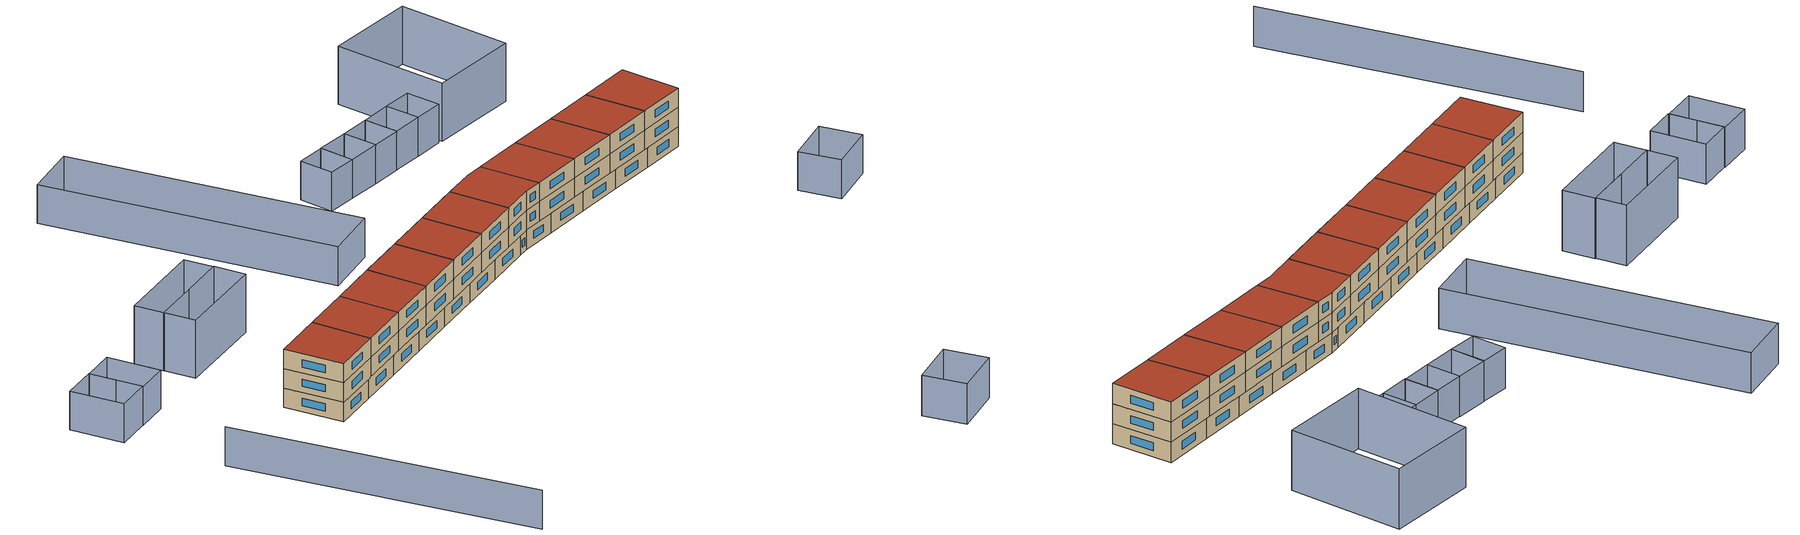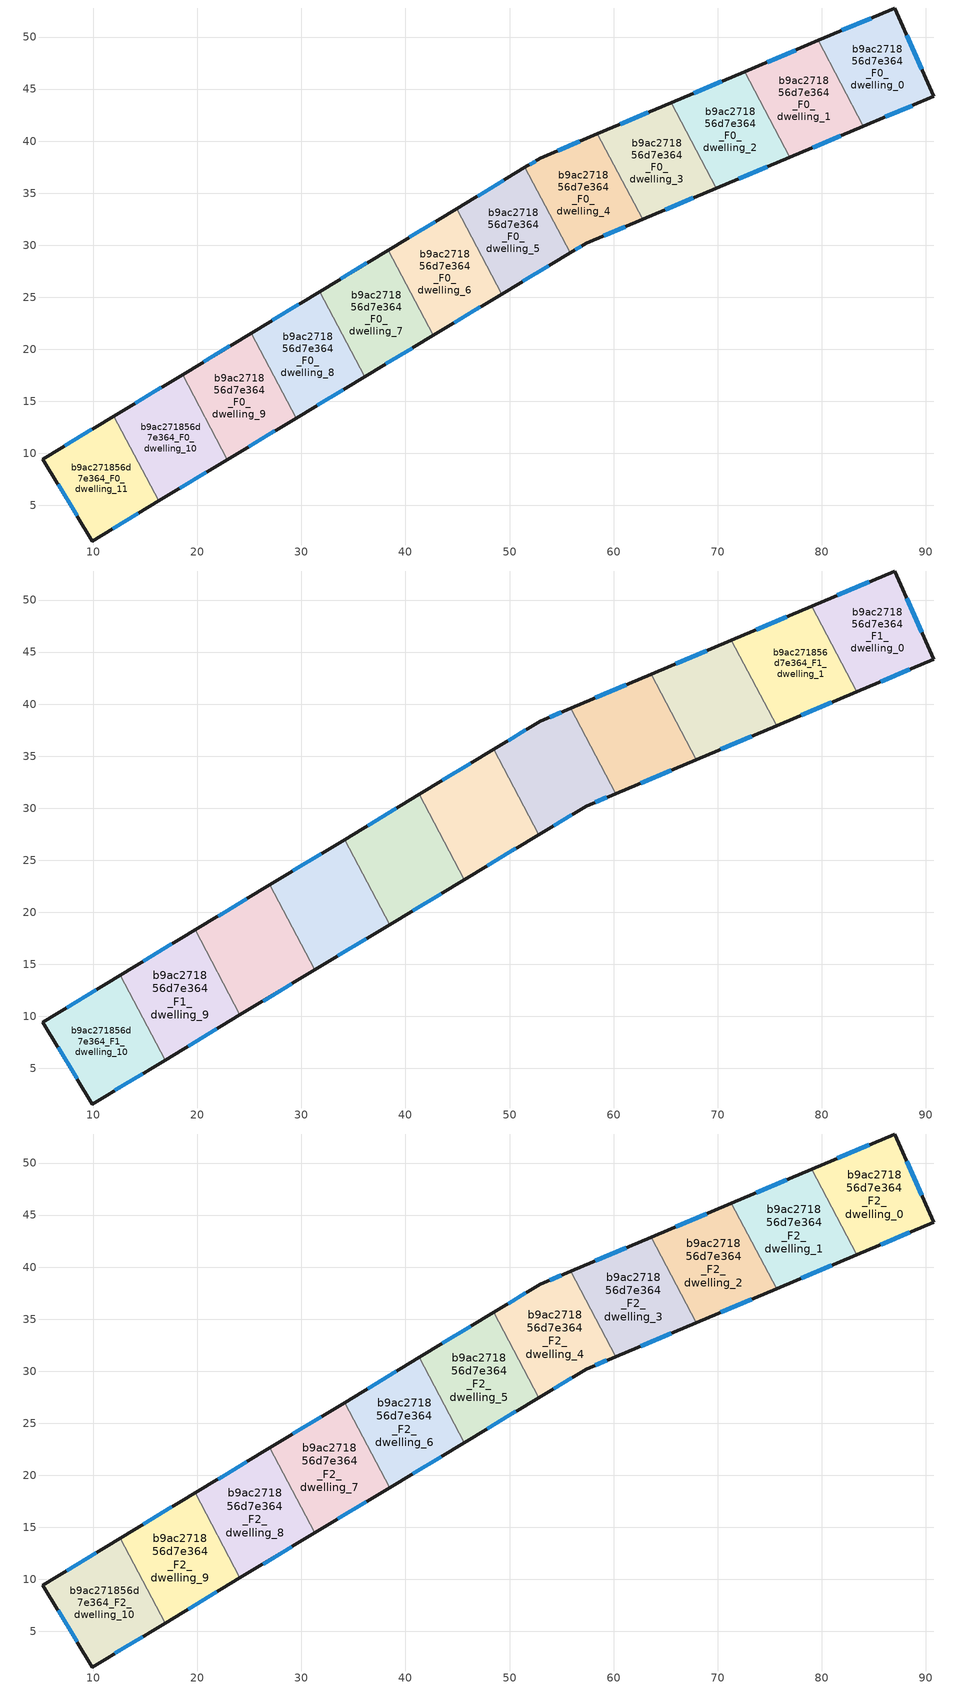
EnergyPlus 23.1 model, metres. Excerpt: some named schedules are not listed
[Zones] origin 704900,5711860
b9ac271856d7e364_F0_dwelling_0
 floor ground (EU_floor_Construction): 87.02,52.79 90.75,44.3 84,41.45 79.66,49.67 z0
 wall outside (EU_wall_Construction): 84,41.45 90.75,44.3 87.02,52.79 79.66,49.67 z0:3
 wall to b9ac271856d7e364_F0_dwelling_1 (EU_wall_Construction): 79.66,49.67 84,41.45 z0:3
 window (EU_Window_Construction): 84.75,51.83 81.93,50.63 / 89.6,46.92 88.17,50.17 / 86.08,42.33 88.66,43.42 z0.93:2.07
b9ac271856d7e364_F0_dwelling_1
 floor ground (EU_floor_Construction): 79.66,49.67 84,41.45 76.93,38.47 72.59,46.68 z0
 wall outside (EU_wall_Construction): 79.66,49.67 72.59,46.68 / 76.93,38.47 84,41.45 z0:3
 wall to b9ac271856d7e364_F0_dwelling_2 (EU_wall_Construction): 72.59,46.68 76.93,38.47 z0:3
 window (EU_Window_Construction): 77.47,48.75 74.77,47.6 / 79.11,39.39 81.82,40.53 z0.93:2.07
b9ac271856d7e364_F0_dwelling_10
 floor ground (EU_floor_Construction): 18.59,17.58 22.9,9.41 16.3,5.43 11.99,13.59 z0
 wall outside (EU_wall_Construction): 16.3,5.43 22.9,9.41 / 18.59,17.58 11.99,13.59 z0:3
 wall to b9ac271856d7e364_F0_dwelling_9 (EU_wall_Construction): 22.9,9.41 18.59,17.58 z0:3
 wall to b9ac271856d7e364_F0_dwelling_11 (EU_wall_Construction): 11.99,13.59 16.3,5.43 z0:3
 window (EU_Window_Construction): 18.34,6.66 20.87,8.18 / 16.55,16.35 14.03,14.82 z0.93:2.07
 ceiling adiabatic (EU_roof_Construction): 22.9,9.41 18.59,17.58 12.59,13.95 16.9,5.79 z3
b9ac271856d7e364_F0_dwelling_11
 floor ground (EU_floor_Construction): 11.99,13.59 16.3,5.43 9.93,1.59 5.16,9.46 z0
 wall outside (EU_wall_Construction): 11.99,13.59 5.16,9.46 9.93,1.59 16.3,5.43 z0:3
 window (EU_Window_Construction): 11.9,2.78 14.34,4.25 / 6.63,7.03 8.46,4.02 / 9.88,12.31 7.27,10.73 z0.93:2.07
b9ac271856d7e364_F0_dwelling_2
 floor ground (EU_floor_Construction): 72.59,46.68 76.93,38.47 69.86,35.48 65.52,43.68 z0
 wall outside (EU_wall_Construction): 72.59,46.68 65.52,43.68 / 69.86,35.48 76.93,38.47 z0:3
 wall to b9ac271856d7e364_F0_dwelling_3 (EU_wall_Construction): 65.52,43.68 69.86,35.48 z0:3
 window (EU_Window_Construction): 70.41,45.75 67.7,44.61 / 72.04,36.4 74.75,37.54 z0.93:2.07
b9ac271856d7e364_F0_dwelling_3
 floor ground (EU_floor_Construction): 65.52,43.68 69.86,35.48 62.77,32.49 58.44,40.69 z0
 wall outside (EU_wall_Construction): 65.52,43.68 58.44,40.69 / 62.77,32.49 69.86,35.48 z0:3
 wall to b9ac271856d7e364_F0_dwelling_4 (EU_wall_Construction): 58.44,40.69 62.77,32.49 z0:3
 window (EU_Window_Construction): 63.33,42.76 60.63,41.61 / 64.96,33.41 67.67,34.56 z0.93:2.07
b9ac271856d7e364_F0_dwelling_4
 floor ground (EU_floor_Construction): 58.44,40.69 62.77,32.49 57.37,30.21 55.81,29.27 51.48,37.47 52.95,38.36 z0
 wall outside (EU_wall_Construction): 55.81,29.27 57.37,30.21 62.77,32.49 / 58.44,40.69 52.95,38.36 51.48,37.47 z0:3
 wall to b9ac271856d7e364_F0_dwelling_5 (EU_wall_Construction): 51.48,37.47 55.81,29.27 z0:3
 window (EU_Window_Construction): 56.29,29.56 56.89,29.92 / 52.5,38.09 51.93,37.74 / 56.75,39.97 54.65,39.08 / 59.04,30.91 61.1,31.79 z0.93:2.07
b9ac271856d7e364_F0_dwelling_5
 floor ground (EU_floor_Construction): 51.48,37.47 55.81,29.27 49.24,25.3 44.91,33.5 z0
 wall outside (EU_wall_Construction): 49.24,25.3 55.81,29.27 / 51.48,37.47 44.91,33.5 z0:3
 wall to b9ac271856d7e364_F0_dwelling_6 (EU_wall_Construction): 44.91,33.5 49.24,25.3 z0:3
 window (EU_Window_Construction): 51.27,26.53 53.78,28.05 / 49.45,36.24 46.94,34.72 z0.93:2.07
b9ac271856d7e364_F0_dwelling_6
 floor ground (EU_floor_Construction): 44.91,33.5 49.24,25.3 42.66,21.34 38.34,29.52 z0
 wall outside (EU_wall_Construction): 42.66,21.34 49.24,25.3 / 44.91,33.5 38.34,29.52 z0:3
 wall to b9ac271856d7e364_F0_dwelling_7 (EU_wall_Construction): 38.34,29.52 42.66,21.34 z0:3
 window (EU_Window_Construction): 44.69,22.56 47.21,24.08 / 42.88,32.27 40.37,30.75 z0.93:2.07
b9ac271856d7e364_F0_dwelling_7
 floor ground (EU_floor_Construction): 38.34,29.52 42.66,21.34 36.08,17.37 31.76,25.54 z0
 wall outside (EU_wall_Construction): 36.08,17.37 42.66,21.34 / 38.34,29.52 31.76,25.54 z0:3
 wall to b9ac271856d7e364_F0_dwelling_8 (EU_wall_Construction): 31.76,25.54 36.08,17.37 z0:3
 window (EU_Window_Construction): 38.11,18.59 40.63,20.11 / 36.31,28.29 33.79,26.77 z0.93:2.07
b9ac271856d7e364_F0_dwelling_8
 floor ground (EU_floor_Construction): 31.76,25.54 36.08,17.37 29.49,13.39 25.18,21.56 z0
 wall outside (EU_wall_Construction): 29.49,13.39 36.08,17.37 / 31.76,25.54 25.18,21.56 z0:3
 wall to b9ac271856d7e364_F0_dwelling_9 (EU_wall_Construction): 25.18,21.56 29.49,13.39 z0:3
 window (EU_Window_Construction): 31.53,14.62 34.05,16.14 / 29.73,24.32 27.21,22.79 z0.93:2.07
b9ac271856d7e364_F0_dwelling_9
 floor ground (EU_floor_Construction): 25.18,21.56 29.49,13.39 22.9,9.41 18.59,17.58 z0
 wall outside (EU_wall_Construction): 22.9,9.41 29.49,13.39 / 25.18,21.56 18.59,17.58 z0:3
 window (EU_Window_Construction): 24.94,10.64 27.46,12.16 / 23.14,20.33 20.62,18.81 z0.93:2.07
 ceiling adiabatic (EU_roof_Construction): 29.49,13.39 25.18,21.56 18.59,17.58 22.9,9.41 z3
b9ac271856d7e364_F1_dwelling_0
 floor to b9ac271856d7e364_F0_dwelling_0 (EU_floor_Construction): 87.02,52.79 90.75,44.3 84,41.45 79.66,49.67 z3
 floor to b9ac271856d7e364_F0_dwelling_1 (EU_floor_Construction): 79.66,49.67 84,41.45 83.36,41.18 79.01,49.4 z3
 wall outside (EU_wall_Construction): 83.36,41.18 90.75,44.3 87.02,52.79 79.01,49.4 z3:6
 wall to b9ac271856d7e364_F1_dwelling_1 (EU_wall_Construction): 79.01,49.4 83.36,41.18 z3:6
 window (EU_Window_Construction): 84.55,51.74 81.49,50.44 / 89.6,46.92 88.17,50.17 / 85.64,42.14 88.47,43.33 z3.93:5.07
b9ac271856d7e364_F1_dwelling_1
 floor to b9ac271856d7e364_F0_dwelling_1 (EU_floor_Construction): 79.01,49.4 83.36,41.18 76.93,38.47 72.59,46.68 z3
 floor to b9ac271856d7e364_F0_dwelling_2 (EU_floor_Construction): 72.59,46.68 76.93,38.47 75.65,37.92 71.31,46.13 z3
 wall outside (EU_wall_Construction): 79.01,49.4 71.31,46.13 / 75.65,37.92 83.36,41.18 z3:6
 wall to b9ac271856d7e364_F1_dwelling_2 (EU_wall_Construction): 71.31,46.13 75.65,37.92 z3:6
 window (EU_Window_Construction): 76.63,48.39 73.69,47.14 / 78.03,38.93 80.98,40.17 z3.93:5.07
b9ac271856d7e364_F1_dwelling_10
 floor to b9ac271856d7e364_F0_dwelling_11 (EU_floor_Construction): 11.99,13.59 16.3,5.43 9.93,1.59 5.16,9.46 z3
 floor to b9ac271856d7e364_F0_dwelling_10 (EU_floor_Construction): 12.59,13.95 16.9,5.79 16.3,5.43 11.99,13.59 z3
 wall outside (EU_wall_Construction): 12.59,13.95 5.16,9.46 9.93,1.59 16.9,5.79 z3:6
 wall to b9ac271856d7e364_F1_dwelling_9 (EU_wall_Construction): 16.9,5.79 12.59,13.95 z3:6
 window (EU_Window_Construction): 12.08,2.89 14.75,4.5 / 6.63,7.03 8.46,4.02 / 10.3,12.57 7.46,10.85 z3.93:5.07
b9ac271856d7e364_F1_dwelling_2
 floor to b9ac271856d7e364_F0_dwelling_2 (EU_floor_Construction): 71.31,46.13 75.65,37.92 69.86,35.48 65.52,43.68 z3
 floor to b9ac271856d7e364_F0_dwelling_3 (EU_floor_Construction): 65.52,43.68 69.86,35.48 67.93,34.67 63.59,42.87 z3
 wall outside (EU_wall_Construction): 71.31,46.13 63.59,42.87 / 67.93,34.67 75.65,37.92 z3:6
 wall to b9ac271856d7e364_F1_dwelling_3 (EU_wall_Construction): 63.59,42.87 67.93,34.67 z3:6
 window (EU_Window_Construction): 68.92,45.13 65.97,43.88 / 70.31,35.67 73.26,36.92 z3.93:5.07
b9ac271856d7e364_F1_dwelling_3
 floor to b9ac271856d7e364_F0_dwelling_3 (EU_floor_Construction): 63.59,42.87 67.93,34.67 62.77,32.49 58.44,40.69 z3
 floor to b9ac271856d7e364_F0_dwelling_4 (EU_floor_Construction): 58.44,40.69 62.77,32.49 60.2,31.4 55.87,39.6 z3
 wall outside (EU_wall_Construction): 63.59,42.87 55.87,39.6 / 60.2,31.4 67.93,34.67 z3:6
 wall to b9ac271856d7e364_F1_dwelling_4 (EU_wall_Construction): 55.87,39.6 60.2,31.4 z3:6
 window (EU_Window_Construction): 61.21,41.86 58.25,40.61 / 62.58,32.41 65.54,33.66 z3.93:5.07
b9ac271856d7e364_F1_dwelling_4
 floor to b9ac271856d7e364_F0_dwelling_4 (EU_floor_Construction): 55.87,39.6 60.2,31.4 57.37,30.21 55.81,29.27 51.48,37.47 52.95,38.36 z3
 floor to b9ac271856d7e364_F0_dwelling_5 (EU_floor_Construction): 51.48,37.47 55.81,29.27 52.82,27.47 48.49,35.66 z3
 wall outside (EU_wall_Construction): 52.82,27.47 57.37,30.21 60.2,31.4 / 55.87,39.6 52.95,38.36 48.49,35.66 z3:6
 wall to b9ac271856d7e364_F1_dwelling_5 (EU_wall_Construction): 48.49,35.66 52.82,27.47 z3:6
 window (EU_Window_Construction): 54.23,28.31 55.96,29.36 / 51.57,37.53 49.87,36.5 / 54.97,39.21 53.85,38.74 / 58.24,30.58 59.32,31.04 z3.93:5.07
b9ac271856d7e364_F1_dwelling_5
 floor to b9ac271856d7e364_F0_dwelling_5 (EU_floor_Construction): 48.49,35.66 52.82,27.47 49.24,25.31 44.91,33.5 z3
 floor to b9ac271856d7e364_F0_dwelling_6 (EU_floor_Construction): 44.91,33.5 49.24,25.31 45.65,23.14 41.33,31.33 z3
 wall outside (EU_wall_Construction): 45.65,23.14 52.82,27.47 / 48.49,35.66 41.32,31.33 z3:6
 wall to b9ac271856d7e364_F1_dwelling_6 (EU_wall_Construction): 41.32,31.33 45.65,23.14 z3:6
 window (EU_Window_Construction): 47.87,24.48 50.61,26.13 / 46.28,34.33 43.54,32.67 z3.93:5.07
b9ac271856d7e364_F1_dwelling_6
 floor to b9ac271856d7e364_F0_dwelling_7 (EU_floor_Construction): 38.34,29.52 42.66,21.34 38.48,18.81 34.15,26.99 z3
 floor to b9ac271856d7e364_F0_dwelling_6 (EU_floor_Construction): 41.33,31.33 45.65,23.14 42.66,21.34 38.34,29.52 z3
 wall outside (EU_wall_Construction): 38.48,18.81 45.65,23.14 / 41.32,31.33 34.15,26.99 z3:6
 wall to b9ac271856d7e364_F1_dwelling_7 (EU_wall_Construction): 34.15,26.99 38.48,18.81 z3:6
 window (EU_Window_Construction): 40.69,20.15 43.44,21.8 / 39.11,29.99 36.37,28.33 z3.93:5.07
b9ac271856d7e364_F1_dwelling_7
 floor to b9ac271856d7e364_F0_dwelling_8 (EU_floor_Construction): 31.76,25.54 36.08,17.37 31.29,14.48 26.97,22.65 z3
 floor to b9ac271856d7e364_F0_dwelling_7 (EU_floor_Construction): 34.15,26.99 38.48,18.81 36.08,17.37 31.76,25.54 z3
 wall outside (EU_wall_Construction): 31.29,14.48 38.48,18.81 / 34.15,26.99 26.97,22.65 z3:6
 wall to b9ac271856d7e364_F1_dwelling_8 (EU_wall_Construction): 26.97,22.65 31.29,14.48 z3:6
 window (EU_Window_Construction): 33.51,15.81 36.26,17.47 / 31.94,25.65 29.19,23.99 z3.93:5.07
b9ac271856d7e364_F1_dwelling_8
 floor adiabatic (EU_floor_Construction): 25.18,21.56 29.49,13.39 24.1,10.14 19.79,18.3 z3
 floor to b9ac271856d7e364_F0_dwelling_8 (EU_floor_Construction): 26.97,22.65 31.29,14.48 29.49,13.39 25.18,21.56 z3
 wall outside (EU_wall_Construction): 24.1,10.14 31.29,14.48 / 26.97,22.65 19.79,18.3 z3:6
 wall to b9ac271856d7e364_F1_dwelling_9 (EU_wall_Construction): 19.79,18.3 24.1,10.14 z3:6
 window (EU_Window_Construction): 26.32,11.48 29.07,13.14 / 24.75,21.31 22.01,19.65 z3.93:5.07
b9ac271856d7e364_F1_dwelling_9
 floor adiabatic (EU_floor_Construction): 19.79,18.3 24.1,10.14 16.9,5.79 12.59,13.95 z3
 wall outside (EU_wall_Construction): 16.9,5.79 24.1,10.14 / 19.79,18.3 12.59,13.95 z3:6
 window (EU_Window_Construction): 19.13,7.14 21.88,8.8 / 17.57,16.96 14.81,15.3 z3.93:5.07
b9ac271856d7e364_F2_dwelling_0
 floor to b9ac271856d7e364_F1_dwelling_0 (EU_floor_Construction): 87.02,52.79 90.75,44.3 83.36,41.18 79.01,49.4 z6
 wall outside (EU_wall_Construction): 83.36,41.18 90.75,44.3 87.02,52.79 79.01,49.4 z6:9
 wall to b9ac271856d7e364_F2_dwelling_1 (EU_wall_Construction): 79.01,49.4 83.36,41.18 z6:9
 window (EU_Window_Construction): 84.55,51.74 81.49,50.44 / 89.6,46.92 88.17,50.17 / 85.64,42.14 88.47,43.33 z6.93:8.07
 roof outside (EU_roof_Construction): 90.75,44.3 87.02,52.79 79.01,49.4 83.36,41.18 z9
b9ac271856d7e364_F2_dwelling_1
 floor to b9ac271856d7e364_F1_dwelling_1 (EU_floor_Construction): 79.01,49.4 83.36,41.18 75.65,37.92 71.31,46.13 z6
 wall outside (EU_wall_Construction): 79.01,49.4 71.31,46.13 / 75.65,37.92 83.36,41.18 z6:9
 wall to b9ac271856d7e364_F2_dwelling_2 (EU_wall_Construction): 71.31,46.13 75.65,37.92 z6:9
 window (EU_Window_Construction): 76.63,48.39 73.69,47.14 / 78.03,38.93 80.98,40.17 z6.93:8.07
 roof outside (EU_roof_Construction): 83.36,41.18 79.01,49.4 71.31,46.13 75.65,37.92 z9
b9ac271856d7e364_F2_dwelling_10
 floor to b9ac271856d7e364_F1_dwelling_10 (EU_floor_Construction): 12.59,13.95 16.9,5.79 9.93,1.59 5.16,9.46 z6
 wall outside (EU_wall_Construction): 12.59,13.95 5.16,9.46 9.93,1.59 16.9,5.79 z6:9
 wall to b9ac271856d7e364_F2_dwelling_9 (EU_wall_Construction): 16.9,5.79 12.59,13.95 z6:9
 window (EU_Window_Construction): 12.08,2.89 14.75,4.5 / 6.63,7.03 8.46,4.02 / 10.3,12.57 7.46,10.85 z6.93:8.07
 roof outside (EU_roof_Construction): 16.9,5.79 12.59,13.95 5.16,9.46 9.93,1.59 z9
b9ac271856d7e364_F2_dwelling_2
 floor to b9ac271856d7e364_F1_dwelling_2 (EU_floor_Construction): 71.31,46.13 75.65,37.92 67.93,34.67 63.59,42.87 z6
 wall outside (EU_wall_Construction): 71.31,46.13 63.59,42.87 / 67.93,34.67 75.65,37.92 z6:9
 wall to b9ac271856d7e364_F2_dwelling_3 (EU_wall_Construction): 63.59,42.87 67.93,34.67 z6:9
 window (EU_Window_Construction): 68.92,45.13 65.97,43.88 / 70.31,35.67 73.26,36.92 z6.93:8.07
 roof outside (EU_roof_Construction): 75.65,37.92 71.31,46.13 63.59,42.87 67.93,34.67 z9
b9ac271856d7e364_F2_dwelling_3
 floor to b9ac271856d7e364_F1_dwelling_3 (EU_floor_Construction): 63.59,42.87 67.93,34.67 60.2,31.4 55.87,39.6 z6
 wall outside (EU_wall_Construction): 63.59,42.87 55.87,39.6 / 60.2,31.4 67.93,34.67 z6:9
 wall to b9ac271856d7e364_F2_dwelling_4 (EU_wall_Construction): 55.87,39.6 60.2,31.4 z6:9
 window (EU_Window_Construction): 61.21,41.86 58.25,40.61 / 62.58,32.41 65.54,33.66 z6.93:8.07
 roof outside (EU_roof_Construction): 67.93,34.67 63.59,42.87 55.87,39.6 60.2,31.4 z9
b9ac271856d7e364_F2_dwelling_4
 floor to b9ac271856d7e364_F1_dwelling_4 (EU_floor_Construction): 55.87,39.6 60.2,31.4 57.37,30.21 52.82,27.47 48.49,35.66 52.95,38.36 z6
 wall outside (EU_wall_Construction): 52.82,27.47 57.37,30.21 60.2,31.4 / 55.87,39.6 52.95,38.36 48.49,35.66 z6:9
 wall to b9ac271856d7e364_F2_dwelling_5 (EU_wall_Construction): 48.49,35.66 52.82,27.47 z6:9
 window (EU_Window_Construction): 54.23,28.31 55.96,29.36 / 51.57,37.53 49.87,36.5 / 54.97,39.21 53.85,38.74 / 58.24,30.58 59.32,31.04 z6.93:8.07
 roof outside (EU_roof_Construction): 60.2,31.4 55.87,39.6 52.95,38.36 48.49,35.66 52.82,27.47 57.37,30.21 z9
b9ac271856d7e364_F2_dwelling_5
 floor to b9ac271856d7e364_F1_dwelling_5 (EU_floor_Construction): 48.49,35.66 52.82,27.47 45.65,23.14 41.32,31.33 z6
 wall outside (EU_wall_Construction): 45.65,23.14 52.82,27.47 / 48.49,35.66 41.32,31.33 z6:9
 wall to b9ac271856d7e364_F2_dwelling_6 (EU_wall_Construction): 41.32,31.33 45.65,23.14 z6:9
 window (EU_Window_Construction): 47.87,24.48 50.61,26.13 / 46.28,34.33 43.54,32.67 z6.93:8.07
 roof outside (EU_roof_Construction): 52.82,27.47 48.49,35.66 41.32,31.33 45.65,23.14 z9
b9ac271856d7e364_F2_dwelling_6
 floor to b9ac271856d7e364_F1_dwelling_6 (EU_floor_Construction): 41.32,31.33 45.65,23.14 38.48,18.81 34.15,26.99 z6
 wall outside (EU_wall_Construction): 38.48,18.81 45.65,23.14 / 41.32,31.33 34.15,26.99 z6:9
 wall to b9ac271856d7e364_F2_dwelling_7 (EU_wall_Construction): 34.15,26.99 38.48,18.81 z6:9
 window (EU_Window_Construction): 40.69,20.15 43.44,21.8 / 39.11,29.99 36.37,28.33 z6.93:8.07
 roof outside (EU_roof_Construction): 45.65,23.14 41.32,31.33 34.15,26.99 38.48,18.81 z9
b9ac271856d7e364_F2_dwelling_7
 floor to b9ac271856d7e364_F1_dwelling_7 (EU_floor_Construction): 34.15,26.99 38.48,18.81 31.29,14.48 26.97,22.65 z6
 wall outside (EU_wall_Construction): 31.29,14.48 38.48,18.81 / 34.15,26.99 26.97,22.65 z6:9
 wall to b9ac271856d7e364_F2_dwelling_8 (EU_wall_Construction): 26.97,22.65 31.29,14.48 z6:9
 window (EU_Window_Construction): 33.51,15.81 36.26,17.47 / 31.94,25.65 29.19,23.99 z6.93:8.07
 roof outside (EU_roof_Construction): 38.48,18.81 34.15,26.99 26.97,22.65 31.29,14.48 z9
b9ac271856d7e364_F2_dwelling_8
 floor to b9ac271856d7e364_F1_dwelling_8 (EU_floor_Construction): 26.97,22.65 31.29,14.48 24.1,10.14 19.79,18.3 z6
 wall outside (EU_wall_Construction): 24.1,10.14 31.29,14.48 / 26.97,22.65 19.79,18.3 z6:9
 wall to b9ac271856d7e364_F2_dwelling_9 (EU_wall_Construction): 19.79,18.3 24.1,10.14 z6:9
 window (EU_Window_Construction): 26.32,11.48 29.07,13.14 / 24.75,21.31 22.01,19.65 z6.93:8.07
 roof outside (EU_roof_Construction): 31.29,14.48 26.97,22.65 19.79,18.3 24.1,10.14 z9
b9ac271856d7e364_F2_dwelling_9
 floor to b9ac271856d7e364_F1_dwelling_9 (EU_floor_Construction): 19.79,18.3 24.1,10.14 16.9,5.79 12.59,13.95 z6
 wall outside (EU_wall_Construction): 16.9,5.79 24.1,10.14 / 19.79,18.3 12.59,13.95 z6:9
 window (EU_Window_Construction): 19.13,7.14 21.88,8.8 / 17.57,16.96 14.81,15.3 z6.93:8.07
 roof outside (EU_roof_Construction): 24.1,10.14 19.79,18.3 12.59,13.95 16.9,5.79 z9
shading: -10.5,-0.5 16.38,-38.94 / 38.94,58.7 43.28,60.32 / 43.28,60.32 45.16,55.29 / 45.16,55.29 40.82,53.67 / 40.82,53.67 38.94,58.7 / 50.12,57.2 45.15,55.3 / 45.15,55.3 43.23,60.3 / 43.23,60.3 48.2,62.21 / 48.2,62.21 50.12,57.2 / 54.67,59 50.12,57.2 / 50.12,57.2 48.15,62.18 / 48.15,62.18 52.7,63.98 / 52.7,63.98 54.67,59 / -18.07,22.43 -13.82,15.35 / -13.82,15.35 -18.65,12.45 / -18.65,12.45 -22.9,19.53 / -22.9,19.53 -18.07,22.43 / -13.76,15.25 -18.01,22.32 / -18.01,22.32 -13.45,25.05 / -13.45,25.05 -9.21,17.99 / -9.21,17.99 -13.76,15.25 / 12.38,77.1 37.53,40.11 / 37.53,40.11 30.13,35.08 / 30.13,35.08 4.97,72.07 / 4.97,72.07 12.38,77.1 / 103.99,29.5 107.81,24.31 / 107.81,24.31 101.51,19.67 / 101.51,19.67 97.69,24.86 / 97.69,24.86 103.99,29.5 / 52.66,63.96 57.22,65.77 / 57.22,65.77 59.2,60.79 / 59.2,60.79 54.64,58.98 / 54.64,58.98 52.66,63.96 / 59.17,60.78 57.22,65.77 / 57.22,65.77 61.64,67.5 / 61.64,67.5 63.6,62.51 / 63.6,62.51 59.17,60.78 z0:6; -2.97,27.05 9.83,34.65 / 9.83,34.65 12.3,30.48 / 12.3,30.48 -0.5,22.88 / -0.5,22.88 -2.97,27.05 / 9.71,34.58 -3.03,27.01 / -3.03,27.01 -5.36,30.94 / -5.36,30.94 7.38,38.5 / 7.38,38.5 9.71,34.58 / 77.74,67.76 64.22,62.65 / 64.22,62.65 57.97,79.21 / 57.97,79.21 71.48,84.31 / 71.48,84.31 77.74,67.76 z0:9
[Building]
EU S2 Campaign: North Axis=0; Terrain=City; Solar Distribution=FullExterior
[Site:Location]
London: Latitude=51.5; Longitude=-0.5; Time Zone=0; Elevation=25
[SizingPeriod:WeatherFileDays]
AnnualSizingPeriod: Begin Month=1; Begin Day of Month=1; End Month=12; End Day of Month=31; Day of Week for Start Day=Monday; Use Weather File Daylight Saving Period=No; Use Weather File Rain and Snow Indicators=No
[MATERIAL]
EU_InternalMass_Material: Roughness=MediumRough; Thickness=0.1; Conductivity=1; Density=1800; Specific Heat=900; Thermal Absorptance=0.9; Solar Absorptance=0.7; Visible Absorptance=0.7
[MATERIAL:NOMASS] Roughness=MediumRough; Thermal Absorptance=0.9; Solar Absorptance=0.7; Visible Absorptance=0.7
Name | Thermal Resistance
EU_wall_NoMass | 0.53138
EU_roof_NoMass | 2.54466
EU_floor_NoMass | 1.96308
[WINDOWMATERIAL:SIMPLEGLAZINGSYSTEM]
EU_Window_SimpleGlazing: UFactor=4.07112; Solar Heat Gain Coefficient=0.85; Visible Transmittance=0.85
[CONSTRUCTION]
EU_wall_Construction: EU_wall_NoMass
EU_roof_Construction: EU_roof_NoMass
EU_floor_Construction: EU_floor_NoMass
EU_Window_Construction: EU_Window_SimpleGlazing
EU_InternalMass_Construction: EU_InternalMass_Material
[ZONE] Type=1; Multiplier=1; Ceiling Height=autocalculate; Floor Area=autocalculate; Part of Total Floor Area=Yes
Name | Volume
b9ac271856d7e364_F0_dwelling_0 | 213.046
b9ac271856d7e364_F1_dwelling_0; b9ac271856d7e364_F2_dwelling_0; b9ac271856d7e364_F1_dwelling_2; b9ac271856d7e364_F2_dwelling_2 | 232.422
b9ac271856d7e364_F0_dwelling_1 | 213.078
b9ac271856d7e364_F1_dwelling_1; b9ac271856d7e364_F2_dwelling_1; b9ac271856d7e364_F1_dwelling_3; b9ac271856d7e364_F2_dwelling_3 | 232.413
b9ac271856d7e364_F0_dwelling_10 | 213.061
b9ac271856d7e364_F1_dwelling_10; b9ac271856d7e364_F2_dwelling_10 | 232.425
b9ac271856d7e364_F0_dwelling_11; b9ac271856d7e364_F0_dwelling_6; b9ac271856d7e364_F0_dwelling_8 | 213.051
b9ac271856d7e364_F0_dwelling_2 | 213.062
b9ac271856d7e364_F0_dwelling_3; b9ac271856d7e364_F0_dwelling_4 | 213.067
b9ac271856d7e364_F1_dwelling_4; b9ac271856d7e364_F2_dwelling_4; b9ac271856d7e364_F1_dwelling_9; b9ac271856d7e364_F2_dwelling_9 | 232.43
b9ac271856d7e364_F0_dwelling_5 | 213.049
b9ac271856d7e364_F1_dwelling_5; b9ac271856d7e364_F2_dwelling_5 | 232.433
b9ac271856d7e364_F1_dwelling_6; b9ac271856d7e364_F2_dwelling_6 | 232.424
b9ac271856d7e364_F0_dwelling_7 | 213.041
b9ac271856d7e364_F1_dwelling_7; b9ac271856d7e364_F2_dwelling_7 | 232.427
b9ac271856d7e364_F1_dwelling_8; b9ac271856d7e364_F2_dwelling_8 | 232.406
b9ac271856d7e364_F0_dwelling_9 | 213.059
[INTERNALMASS] Construction=EU_InternalMass_Construction
Name | Zone or ZoneList | Surface Area
b9ac271856d7e364_F0_dwelling_0_EU_InternalMass | b9ac271856d7e364_F0_dwelling_0 | 71.0156
b9ac271856d7e364_F0_dwelling_1_EU_InternalMass | b9ac271856d7e364_F0_dwelling_1 | 71.0264
b9ac271856d7e364_F0_dwelling_2_EU_InternalMass | b9ac271856d7e364_F0_dwelling_2 | 71.0202
b9ac271856d7e364_F0_dwelling_3_EU_InternalMass | b9ac271856d7e364_F0_dwelling_3 | 71.0221
b9ac271856d7e364_F0_dwelling_4_EU_InternalMass | b9ac271856d7e364_F0_dwelling_4 | 71.0221
b9ac271856d7e364_F0_dwelling_5_EU_InternalMass | b9ac271856d7e364_F0_dwelling_5 | 71.0167
b9ac271856d7e364_F0_dwelling_6_EU_InternalMass | b9ac271856d7e364_F0_dwelling_6 | 71.017
b9ac271856d7e364_F0_dwelling_7_EU_InternalMass | b9ac271856d7e364_F0_dwelling_7 | 71.0139
b9ac271856d7e364_F0_dwelling_8_EU_InternalMass | b9ac271856d7e364_F0_dwelling_8 | 71.0173
b9ac271856d7e364_F0_dwelling_9_EU_InternalMass | b9ac271856d7e364_F0_dwelling_9 | 71.0195
b9ac271856d7e364_F0_dwelling_10_EU_InternalMass | b9ac271856d7e364_F0_dwelling_10 | 71.02
b9ac271856d7e364_F0_dwelling_11_EU_InternalMass | b9ac271856d7e364_F0_dwelling_11 | 71.0169
b9ac271856d7e364_F1_dwelling_0_EU_InternalMass | b9ac271856d7e364_F1_dwelling_0 | 77.474
b9ac271856d7e364_F1_dwelling_1_EU_InternalMass | b9ac271856d7e364_F1_dwelling_1 | 77.4707
b9ac271856d7e364_F1_dwelling_2_EU_InternalMass | b9ac271856d7e364_F1_dwelling_2 | 77.4738
b9ac271856d7e364_F1_dwelling_3_EU_InternalMass | b9ac271856d7e364_F1_dwelling_3 | 77.4709
b9ac271856d7e364_F1_dwelling_4_EU_InternalMass | b9ac271856d7e364_F1_dwelling_4 | 77.4769
b9ac271856d7e364_F1_dwelling_5_EU_InternalMass | b9ac271856d7e364_F1_dwelling_5 | 77.4773
b9ac271856d7e364_F1_dwelling_6_EU_InternalMass | b9ac271856d7e364_F1_dwelling_6 | 77.4748
b9ac271856d7e364_F1_dwelling_7_EU_InternalMass | b9ac271856d7e364_F1_dwelling_7 | 77.4755
b9ac271856d7e364_F1_dwelling_8_EU_InternalMass | b9ac271856d7e364_F1_dwelling_8 | 77.4689
b9ac271856d7e364_F1_dwelling_9_EU_InternalMass | b9ac271856d7e364_F1_dwelling_9 | 77.4766
b9ac271856d7e364_F1_dwelling_10_EU_InternalMass | b9ac271856d7e364_F1_dwelling_10 | 77.4747
b9ac271856d7e364_F2_dwelling_0_EU_InternalMass | b9ac271856d7e364_F2_dwelling_0 | 77.474
b9ac271856d7e364_F2_dwelling_1_EU_InternalMass | b9ac271856d7e364_F2_dwelling_1 | 77.4707
b9ac271856d7e364_F2_dwelling_2_EU_InternalMass | b9ac271856d7e364_F2_dwelling_2 | 77.4738
b9ac271856d7e364_F2_dwelling_3_EU_InternalMass | b9ac271856d7e364_F2_dwelling_3 | 77.4709
b9ac271856d7e364_F2_dwelling_4_EU_InternalMass | b9ac271856d7e364_F2_dwelling_4 | 77.4769
b9ac271856d7e364_F2_dwelling_5_EU_InternalMass | b9ac271856d7e364_F2_dwelling_5 | 77.4773
b9ac271856d7e364_F2_dwelling_6_EU_InternalMass | b9ac271856d7e364_F2_dwelling_6 | 77.4748
b9ac271856d7e364_F2_dwelling_7_EU_InternalMass | b9ac271856d7e364_F2_dwelling_7 | 77.4755
b9ac271856d7e364_F2_dwelling_8_EU_InternalMass | b9ac271856d7e364_F2_dwelling_8 | 77.4689
b9ac271856d7e364_F2_dwelling_9_EU_InternalMass | b9ac271856d7e364_F2_dwelling_9 | 77.4766
b9ac271856d7e364_F2_dwelling_10_EU_InternalMass | b9ac271856d7e364_F2_dwelling_10 | 77.4747
[OTHEREQUIPMENT] Fuel Type=Electricity; Design Level Calculation Method=Watts/Area; Power per Zone Floor Area=1; Fraction Latent=0; Fraction Radiant=0; Fraction Lost=0; Carbon Dioxide Generation Rate=0; EndUse Subcategory=EU_Step8_InternalGains
Name | Zone or ZoneList or Space or SpaceList | Schedule
EU_Step8_InternalGain_b9ac271856d7e364_F0_dwelling_0_f000 | b9ac271856d7e364_F0_dwelling_0 | EU_Step8_GainSchedule_b9ac271856d7e364_F0_dwelling_0_f000
EU_Step8_InternalGain_b9ac271856d7e364_F0_dwelling_1_f000 | b9ac271856d7e364_F0_dwelling_1 | EU_Step8_GainSchedule_b9ac271856d7e364_F0_dwelling_1_f000
EU_Step8_InternalGain_b9ac271856d7e364_F0_dwelling_2_f000 | b9ac271856d7e364_F0_dwelling_2 | EU_Step8_GainSchedule_b9ac271856d7e364_F0_dwelling_2_f000
EU_Step8_InternalGain_b9ac271856d7e364_F0_dwelling_3_f000 | b9ac271856d7e364_F0_dwelling_3 | EU_Step8_GainSchedule_b9ac271856d7e364_F0_dwelling_3_f000
EU_Step8_InternalGain_b9ac271856d7e364_F0_dwelling_4_f000 | b9ac271856d7e364_F0_dwelling_4 | EU_Step8_GainSchedule_b9ac271856d7e364_F0_dwelling_4_f000
EU_Step8_InternalGain_b9ac271856d7e364_F0_dwelling_5_f000 | b9ac271856d7e364_F0_dwelling_5 | EU_Step8_GainSchedule_b9ac271856d7e364_F0_dwelling_5_f000
EU_Step8_InternalGain_b9ac271856d7e364_F0_dwelling_6_f000 | b9ac271856d7e364_F0_dwelling_6 | EU_Step8_GainSchedule_b9ac271856d7e364_F0_dwelling_6_f000
EU_Step8_InternalGain_b9ac271856d7e364_F0_dwelling_7_f000 | b9ac271856d7e364_F0_dwelling_7 | EU_Step8_GainSchedule_b9ac271856d7e364_F0_dwelling_7_f000
EU_Step8_InternalGain_b9ac271856d7e364_F0_dwelling_8_f000 | b9ac271856d7e364_F0_dwelling_8 | EU_Step8_GainSchedule_b9ac271856d7e364_F0_dwelling_8_f000
EU_Step8_InternalGain_b9ac271856d7e364_F0_dwelling_9_f000 | b9ac271856d7e364_F0_dwelling_9 | EU_Step8_GainSchedule_b9ac271856d7e364_F0_dwelling_9_f000
EU_Step8_InternalGain_b9ac271856d7e364_F0_dwelling_10_f000 | b9ac271856d7e364_F0_dwelling_10 | EU_Step8_GainSchedule_b9ac271856d7e364_F0_dwelling_10_f000
EU_Step8_InternalGain_b9ac271856d7e364_F0_dwelling_11_f000 | b9ac271856d7e364_F0_dwelling_11 | EU_Step8_GainSchedule_b9ac271856d7e364_F0_dwelling_11_f000
EU_Step8_InternalGain_b9ac271856d7e364_F1_dwelling_0_f000 | b9ac271856d7e364_F1_dwelling_0 | EU_Step8_GainSchedule_b9ac271856d7e364_F1_dwelling_0_f000
EU_Step8_InternalGain_b9ac271856d7e364_F1_dwelling_1_f000 | b9ac271856d7e364_F1_dwelling_1 | EU_Step8_GainSchedule_b9ac271856d7e364_F1_dwelling_1_f000
EU_Step8_InternalGain_b9ac271856d7e364_F1_dwelling_2_f000 | b9ac271856d7e364_F1_dwelling_2 | EU_Step8_GainSchedule_b9ac271856d7e364_F1_dwelling_2_f000
EU_Step8_InternalGain_b9ac271856d7e364_F1_dwelling_3_f000 | b9ac271856d7e364_F1_dwelling_3 | EU_Step8_GainSchedule_b9ac271856d7e364_F1_dwelling_3_f000
EU_Step8_InternalGain_b9ac271856d7e364_F1_dwelling_4_f000 | b9ac271856d7e364_F1_dwelling_4 | EU_Step8_GainSchedule_b9ac271856d7e364_F1_dwelling_4_f000
EU_Step8_InternalGain_b9ac271856d7e364_F1_dwelling_5_f000 | b9ac271856d7e364_F1_dwelling_5 | EU_Step8_GainSchedule_b9ac271856d7e364_F1_dwelling_5_f000
EU_Step8_InternalGain_b9ac271856d7e364_F1_dwelling_6_f000 | b9ac271856d7e364_F1_dwelling_6 | EU_Step8_GainSchedule_b9ac271856d7e364_F1_dwelling_6_f000
EU_Step8_InternalGain_b9ac271856d7e364_F1_dwelling_7_f000 | b9ac271856d7e364_F1_dwelling_7 | EU_Step8_GainSchedule_b9ac271856d7e364_F1_dwelling_7_f000
EU_Step8_InternalGain_b9ac271856d7e364_F1_dwelling_8_f000 | b9ac271856d7e364_F1_dwelling_8 | EU_Step8_GainSchedule_b9ac271856d7e364_F1_dwelling_8_f000
EU_Step8_InternalGain_b9ac271856d7e364_F1_dwelling_9_f000 | b9ac271856d7e364_F1_dwelling_9 | EU_Step8_GainSchedule_b9ac271856d7e364_F1_dwelling_9_f000
EU_Step8_InternalGain_b9ac271856d7e364_F1_dwelling_10_f000 | b9ac271856d7e364_F1_dwelling_10 | EU_Step8_GainSchedule_b9ac271856d7e364_F1_dwelling_10_f000
EU_Step8_InternalGain_b9ac271856d7e364_F2_dwelling_0_f000 | b9ac271856d7e364_F2_dwelling_0 | EU_Step8_GainSchedule_b9ac271856d7e364_F2_dwelling_0_f000
EU_Step8_InternalGain_b9ac271856d7e364_F2_dwelling_1_f000 | b9ac271856d7e364_F2_dwelling_1 | EU_Step8_GainSchedule_b9ac271856d7e364_F2_dwelling_1_f000
EU_Step8_InternalGain_b9ac271856d7e364_F2_dwelling_2_f000 | b9ac271856d7e364_F2_dwelling_2 | EU_Step8_GainSchedule_b9ac271856d7e364_F2_dwelling_2_f000
EU_Step8_InternalGain_b9ac271856d7e364_F2_dwelling_3_f000 | b9ac271856d7e364_F2_dwelling_3 | EU_Step8_GainSchedule_b9ac271856d7e364_F2_dwelling_3_f000
EU_Step8_InternalGain_b9ac271856d7e364_F2_dwelling_4_f000 | b9ac271856d7e364_F2_dwelling_4 | EU_Step8_GainSchedule_b9ac271856d7e364_F2_dwelling_4_f000
EU_Step8_InternalGain_b9ac271856d7e364_F2_dwelling_5_f000 | b9ac271856d7e364_F2_dwelling_5 | EU_Step8_GainSchedule_b9ac271856d7e364_F2_dwelling_5_f000
EU_Step8_InternalGain_b9ac271856d7e364_F2_dwelling_6_f000 | b9ac271856d7e364_F2_dwelling_6 | EU_Step8_GainSchedule_b9ac271856d7e364_F2_dwelling_6_f000
EU_Step8_InternalGain_b9ac271856d7e364_F2_dwelling_7_f000 | b9ac271856d7e364_F2_dwelling_7 | EU_Step8_GainSchedule_b9ac271856d7e364_F2_dwelling_7_f000
EU_Step8_InternalGain_b9ac271856d7e364_F2_dwelling_8_f000 | b9ac271856d7e364_F2_dwelling_8 | EU_Step8_GainSchedule_b9ac271856d7e364_F2_dwelling_8_f000
EU_Step8_InternalGain_b9ac271856d7e364_F2_dwelling_9_f000 | b9ac271856d7e364_F2_dwelling_9 | EU_Step8_GainSchedule_b9ac271856d7e364_F2_dwelling_9_f000
EU_Step8_InternalGain_b9ac271856d7e364_F2_dwelling_10_f000 | b9ac271856d7e364_F2_dwelling_10 | EU_Step8_GainSchedule_b9ac271856d7e364_F2_dwelling_10_f000
[ZONEVENTILATION:DESIGNFLOWRATE] Schedule=EU_AlwaysOn; Design Flow Rate Calculation Method=AirChanges/Hour; Air Changes per Hour=0.463094; Ventilation Type=Natural; Fan Pressure Rise=0; Fan Total Efficiency=1; Constant Term Coefficient=1; Temperature Term Coefficient=0; Velocity Term Coefficient=0; Velocity Squared Term Coefficient=0; Minimum Indoor Temperature=-100; Maximum Indoor Temperature=100; Delta Temperature=-100; Minimum Outdoor Temperature=-100; Maximum Outdoor Temperature=100; Maximum Wind Speed=40
Name | Zone or ZoneList or Space or SpaceList
EU_ConstantAir_b9ac271856d7e364_F0_dwelling_0 | b9ac271856d7e364_F0_dwelling_0
EU_ConstantAir_b9ac271856d7e364_F0_dwelling_1 | b9ac271856d7e364_F0_dwelling_1
EU_ConstantAir_b9ac271856d7e364_F0_dwelling_2 | b9ac271856d7e364_F0_dwelling_2
EU_ConstantAir_b9ac271856d7e364_F0_dwelling_3 | b9ac271856d7e364_F0_dwelling_3
EU_ConstantAir_b9ac271856d7e364_F0_dwelling_4 | b9ac271856d7e364_F0_dwelling_4
EU_ConstantAir_b9ac271856d7e364_F0_dwelling_5 | b9ac271856d7e364_F0_dwelling_5
EU_ConstantAir_b9ac271856d7e364_F0_dwelling_6 | b9ac271856d7e364_F0_dwelling_6
EU_ConstantAir_b9ac271856d7e364_F0_dwelling_7 | b9ac271856d7e364_F0_dwelling_7
EU_ConstantAir_b9ac271856d7e364_F0_dwelling_8 | b9ac271856d7e364_F0_dwelling_8
EU_ConstantAir_b9ac271856d7e364_F0_dwelling_9 | b9ac271856d7e364_F0_dwelling_9
EU_ConstantAir_b9ac271856d7e364_F0_dwelling_10 | b9ac271856d7e364_F0_dwelling_10
EU_ConstantAir_b9ac271856d7e364_F0_dwelling_11 | b9ac271856d7e364_F0_dwelling_11
EU_ConstantAir_b9ac271856d7e364_F1_dwelling_0 | b9ac271856d7e364_F1_dwelling_0
EU_ConstantAir_b9ac271856d7e364_F1_dwelling_1 | b9ac271856d7e364_F1_dwelling_1
EU_ConstantAir_b9ac271856d7e364_F1_dwelling_2 | b9ac271856d7e364_F1_dwelling_2
EU_ConstantAir_b9ac271856d7e364_F1_dwelling_3 | b9ac271856d7e364_F1_dwelling_3
EU_ConstantAir_b9ac271856d7e364_F1_dwelling_4 | b9ac271856d7e364_F1_dwelling_4
EU_ConstantAir_b9ac271856d7e364_F1_dwelling_5 | b9ac271856d7e364_F1_dwelling_5
EU_ConstantAir_b9ac271856d7e364_F1_dwelling_6 | b9ac271856d7e364_F1_dwelling_6
EU_ConstantAir_b9ac271856d7e364_F1_dwelling_7 | b9ac271856d7e364_F1_dwelling_7
EU_ConstantAir_b9ac271856d7e364_F1_dwelling_8 | b9ac271856d7e364_F1_dwelling_8
EU_ConstantAir_b9ac271856d7e364_F1_dwelling_9 | b9ac271856d7e364_F1_dwelling_9
EU_ConstantAir_b9ac271856d7e364_F1_dwelling_10 | b9ac271856d7e364_F1_dwelling_10
EU_ConstantAir_b9ac271856d7e364_F2_dwelling_0 | b9ac271856d7e364_F2_dwelling_0
EU_ConstantAir_b9ac271856d7e364_F2_dwelling_1 | b9ac271856d7e364_F2_dwelling_1
EU_ConstantAir_b9ac271856d7e364_F2_dwelling_2 | b9ac271856d7e364_F2_dwelling_2
EU_ConstantAir_b9ac271856d7e364_F2_dwelling_3 | b9ac271856d7e364_F2_dwelling_3
EU_ConstantAir_b9ac271856d7e364_F2_dwelling_4 | b9ac271856d7e364_F2_dwelling_4
EU_ConstantAir_b9ac271856d7e364_F2_dwelling_5 | b9ac271856d7e364_F2_dwelling_5
EU_ConstantAir_b9ac271856d7e364_F2_dwelling_6 | b9ac271856d7e364_F2_dwelling_6
EU_ConstantAir_b9ac271856d7e364_F2_dwelling_7 | b9ac271856d7e364_F2_dwelling_7
EU_ConstantAir_b9ac271856d7e364_F2_dwelling_8 | b9ac271856d7e364_F2_dwelling_8
EU_ConstantAir_b9ac271856d7e364_F2_dwelling_9 | b9ac271856d7e364_F2_dwelling_9
EU_ConstantAir_b9ac271856d7e364_F2_dwelling_10 | b9ac271856d7e364_F2_dwelling_10
[HVACTEMPLATE:ZONE:IDEALLOADSAIRSYSTEM] System Availability Schedule=EU_AlwaysOn; Maximum Heating Supply Air Temperature=50; Minimum Cooling Supply Air Temperature=13; Maximum Heating Supply Air Humidity Ratio=0.0156; Minimum Cooling Supply Air Humidity Ratio=0.0077; Heating Limit=NoLimit; Cooling Limit=NoLimit; Heating Availability Schedule=EU_AlwaysOn; Cooling Availability Schedule=EU_CoolingOff; Dehumidification Control Type=ConstantSensibleHeatRatio; Cooling Sensible Heat Ratio=0.7; Dehumidification Setpoint=60; Humidification Control Type=None; Humidification Setpoint=30; Outdoor Air Method=None; Outdoor Air Flow Rate per Person=0.00944; Outdoor Air Flow Rate per Zone Floor Area=0; Outdoor Air Flow Rate per Zone=0; Demand Controlled Ventilation Type=None; Outdoor Air Economizer Type=NoEconomizer; Heat Recovery Type=None; Sensible Heat Recovery Effectiveness=0.7; Latent Heat Recovery Effectiveness=0.65
Name | Template Thermostat
b9ac271856d7e364_F0_dwelling_0 | EU_HeatOnly_b9ac271856d7e364_F0_dwelling_0
b9ac271856d7e364_F0_dwelling_1 | EU_HeatOnly_b9ac271856d7e364_F0_dwelling_1
b9ac271856d7e364_F0_dwelling_2 | EU_HeatOnly_b9ac271856d7e364_F0_dwelling_2
b9ac271856d7e364_F0_dwelling_3 | EU_HeatOnly_b9ac271856d7e364_F0_dwelling_3
b9ac271856d7e364_F0_dwelling_4 | EU_HeatOnly_b9ac271856d7e364_F0_dwelling_4
b9ac271856d7e364_F0_dwelling_5 | EU_HeatOnly_b9ac271856d7e364_F0_dwelling_5
b9ac271856d7e364_F0_dwelling_6 | EU_HeatOnly_b9ac271856d7e364_F0_dwelling_6
b9ac271856d7e364_F0_dwelling_7 | EU_HeatOnly_b9ac271856d7e364_F0_dwelling_7
b9ac271856d7e364_F0_dwelling_8 | EU_HeatOnly_b9ac271856d7e364_F0_dwelling_8
b9ac271856d7e364_F0_dwelling_9 | EU_HeatOnly_b9ac271856d7e364_F0_dwelling_9
b9ac271856d7e364_F0_dwelling_10 | EU_HeatOnly_b9ac271856d7e364_F0_dwelling_10
b9ac271856d7e364_F0_dwelling_11 | EU_HeatOnly_b9ac271856d7e364_F0_dwelling_11
b9ac271856d7e364_F1_dwelling_0 | EU_HeatOnly_b9ac271856d7e364_F1_dwelling_0
b9ac271856d7e364_F1_dwelling_1 | EU_HeatOnly_b9ac271856d7e364_F1_dwelling_1
b9ac271856d7e364_F1_dwelling_2 | EU_HeatOnly_b9ac271856d7e364_F1_dwelling_2
b9ac271856d7e364_F1_dwelling_3 | EU_HeatOnly_b9ac271856d7e364_F1_dwelling_3
b9ac271856d7e364_F1_dwelling_4 | EU_HeatOnly_b9ac271856d7e364_F1_dwelling_4
b9ac271856d7e364_F1_dwelling_5 | EU_HeatOnly_b9ac271856d7e364_F1_dwelling_5
b9ac271856d7e364_F1_dwelling_6 | EU_HeatOnly_b9ac271856d7e364_F1_dwelling_6
b9ac271856d7e364_F1_dwelling_7 | EU_HeatOnly_b9ac271856d7e364_F1_dwelling_7
b9ac271856d7e364_F1_dwelling_8 | EU_HeatOnly_b9ac271856d7e364_F1_dwelling_8
b9ac271856d7e364_F1_dwelling_9 | EU_HeatOnly_b9ac271856d7e364_F1_dwelling_9
b9ac271856d7e364_F1_dwelling_10 | EU_HeatOnly_b9ac271856d7e364_F1_dwelling_10
b9ac271856d7e364_F2_dwelling_0 | EU_HeatOnly_b9ac271856d7e364_F2_dwelling_0
b9ac271856d7e364_F2_dwelling_1 | EU_HeatOnly_b9ac271856d7e364_F2_dwelling_1
b9ac271856d7e364_F2_dwelling_2 | EU_HeatOnly_b9ac271856d7e364_F2_dwelling_2
b9ac271856d7e364_F2_dwelling_3 | EU_HeatOnly_b9ac271856d7e364_F2_dwelling_3
b9ac271856d7e364_F2_dwelling_4 | EU_HeatOnly_b9ac271856d7e364_F2_dwelling_4
b9ac271856d7e364_F2_dwelling_5 | EU_HeatOnly_b9ac271856d7e364_F2_dwelling_5
b9ac271856d7e364_F2_dwelling_6 | EU_HeatOnly_b9ac271856d7e364_F2_dwelling_6
b9ac271856d7e364_F2_dwelling_7 | EU_HeatOnly_b9ac271856d7e364_F2_dwelling_7
b9ac271856d7e364_F2_dwelling_8 | EU_HeatOnly_b9ac271856d7e364_F2_dwelling_8
b9ac271856d7e364_F2_dwelling_9 | EU_HeatOnly_b9ac271856d7e364_F2_dwelling_9
b9ac271856d7e364_F2_dwelling_10 | EU_HeatOnly_b9ac271856d7e364_F2_dwelling_10
[SIZING:ZONE] Zone Cooling Design Supply Air Temperature Input Method=SupplyAirTemperature; Zone Cooling Design Supply Air Temperature=13; Zone Heating Design Supply Air Temperature Input Method=SupplyAirTemperature; Zone Heating Design Supply Air Temperature=50; Zone Cooling Design Supply Air Humidity Ratio=0.008; Zone Heating Design Supply Air Humidity Ratio=0.008; Cooling Design Air Flow Method=DesignDay; Cooling Design Air Flow Rate=0; Cooling Minimum Air Flow per Zone Floor Area=0.000762; Cooling Minimum Air Flow=0; Cooling Minimum Air Flow Fraction=0.2; Heating Design Air Flow Method=DesignDay; Heating Design Air Flow Rate=0; Heating Maximum Air Flow per Zone Floor Area=0.002032; Heating Maximum Air Flow=0.141576; Heating Maximum Air Flow Fraction=0.3; Account for Dedicated Outdoor Air System=No; Dedicated Outdoor Air System Control Strategy=NeutralSupplyAir; Dedicated Outdoor Air Low Setpoint Temperature for Design=autosize; Dedicated Outdoor Air High Setpoint Temperature for Design=autosize; Zone Load Sizing Method=Sensible Load Only No Latent Load; Zone Latent Cooling Design Supply Air Humidity Ratio Input Method=HumidityRatioDifference; Zone Cooling Design Supply Air Humidity Ratio Difference=0.005; Zone Latent Heating Design Supply Air Humidity Ratio Input Method=HumidityRatioDifference; Zone Humidification Design Supply Air Humidity Ratio Difference=0.005
b9ac271856d7e364_F0_dwelling_0; b9ac271856d7e364_F0_dwelling_1; b9ac271856d7e364_F0_dwelling_2; b9ac271856d7e364_F0_dwelling_3; b9ac271856d7e364_F0_dwelling_4; b9ac271856d7e364_F0_dwelling_5; b9ac271856d7e364_F0_dwelling_6; b9ac271856d7e364_F0_dwelling_7; b9ac271856d7e364_F0_dwelling_8; b9ac271856d7e364_F0_dwelling_9; b9ac271856d7e364_F0_dwelling_10; b9ac271856d7e364_F0_dwelling_11; b9ac271856d7e364_F1_dwelling_0; b9ac271856d7e364_F1_dwelling_1; b9ac271856d7e364_F1_dwelling_2; b9ac271856d7e364_F1_dwelling_3; b9ac271856d7e364_F1_dwelling_4; b9ac271856d7e364_F1_dwelling_5; b9ac271856d7e364_F1_dwelling_6; b9ac271856d7e364_F1_dwelling_7; b9ac271856d7e364_F1_dwelling_8; b9ac271856d7e364_F1_dwelling_9; b9ac271856d7e364_F1_dwelling_10; b9ac271856d7e364_F2_dwelling_0; b9ac271856d7e364_F2_dwelling_1; b9ac271856d7e364_F2_dwelling_2; b9ac271856d7e364_F2_dwelling_3; b9ac271856d7e364_F2_dwelling_4; b9ac271856d7e364_F2_dwelling_5; b9ac271856d7e364_F2_dwelling_6; b9ac271856d7e364_F2_dwelling_7; b9ac271856d7e364_F2_dwelling_8; b9ac271856d7e364_F2_dwelling_9; b9ac271856d7e364_F2_dwelling_10
[SCHEDULE:FILE] Column Number=1; Rows to Skip at Top=0; Number of Hours of Data=8760; Column Separator=Comma; Interpolate to Timestep=No; Minutes per Item=60; Adjust Schedule for Daylight Savings=Yes
Name | File
EU_Step8_GainSchedule_b9ac271856d7e364_F0_dwelling_0_f000 | ../../schedules/b9ac271856d7e364/b9ac271856d7e364_F0_dwelling_0_f000_gain.csv
EU_Step8_GainSchedule_b9ac271856d7e364_F0_dwelling_1_f000 | ../../schedules/b9ac271856d7e364/b9ac271856d7e364_F0_dwelling_1_f000_gain.csv
EU_Step8_GainSchedule_b9ac271856d7e364_F0_dwelling_2_f000 | ../../schedules/b9ac271856d7e364/b9ac271856d7e364_F0_dwelling_2_f000_gain.csv
EU_Step8_GainSchedule_b9ac271856d7e364_F0_dwelling_3_f000 | ../../schedules/b9ac271856d7e364/b9ac271856d7e364_F0_dwelling_3_f000_gain.csv
EU_Step8_GainSchedule_b9ac271856d7e364_F0_dwelling_4_f000 | ../../schedules/b9ac271856d7e364/b9ac271856d7e364_F0_dwelling_4_f000_gain.csv
EU_Step8_GainSchedule_b9ac271856d7e364_F0_dwelling_5_f000 | ../../schedules/b9ac271856d7e364/b9ac271856d7e364_F0_dwelling_5_f000_gain.csv
EU_Step8_GainSchedule_b9ac271856d7e364_F0_dwelling_6_f000 | ../../schedules/b9ac271856d7e364/b9ac271856d7e364_F0_dwelling_6_f000_gain.csv
EU_Step8_GainSchedule_b9ac271856d7e364_F0_dwelling_7_f000 | ../../schedules/b9ac271856d7e364/b9ac271856d7e364_F0_dwelling_7_f000_gain.csv
EU_Step8_GainSchedule_b9ac271856d7e364_F0_dwelling_8_f000 | ../../schedules/b9ac271856d7e364/b9ac271856d7e364_F0_dwelling_8_f000_gain.csv
EU_Step8_GainSchedule_b9ac271856d7e364_F0_dwelling_9_f000 | ../../schedules/b9ac271856d7e364/b9ac271856d7e364_F0_dwelling_9_f000_gain.csv
EU_Step8_GainSchedule_b9ac271856d7e364_F0_dwelling_10_f000 | ../../schedules/b9ac271856d7e364/b9ac271856d7e364_F0_dwelling_10_f000_gain.csv
EU_Step8_GainSchedule_b9ac271856d7e364_F0_dwelling_11_f000 | ../../schedules/b9ac271856d7e364/b9ac271856d7e364_F0_dwelling_11_f000_gain.csv
EU_Step8_GainSchedule_b9ac271856d7e364_F1_dwelling_0_f000 | ../../schedules/b9ac271856d7e364/b9ac271856d7e364_F1_dwelling_0_f000_gain.csv
EU_Step8_GainSchedule_b9ac271856d7e364_F1_dwelling_1_f000 | ../../schedules/b9ac271856d7e364/b9ac271856d7e364_F1_dwelling_1_f000_gain.csv
EU_Step8_GainSchedule_b9ac271856d7e364_F1_dwelling_2_f000 | ../../schedules/b9ac271856d7e364/b9ac271856d7e364_F1_dwelling_2_f000_gain.csv
EU_Step8_GainSchedule_b9ac271856d7e364_F1_dwelling_3_f000 | ../../schedules/b9ac271856d7e364/b9ac271856d7e364_F1_dwelling_3_f000_gain.csv
EU_Step8_GainSchedule_b9ac271856d7e364_F1_dwelling_4_f000 | ../../schedules/b9ac271856d7e364/b9ac271856d7e364_F1_dwelling_4_f000_gain.csv
EU_Step8_GainSchedule_b9ac271856d7e364_F1_dwelling_5_f000 | ../../schedules/b9ac271856d7e364/b9ac271856d7e364_F1_dwelling_5_f000_gain.csv
EU_Step8_GainSchedule_b9ac271856d7e364_F1_dwelling_6_f000 | ../../schedules/b9ac271856d7e364/b9ac271856d7e364_F1_dwelling_6_f000_gain.csv
EU_Step8_GainSchedule_b9ac271856d7e364_F1_dwelling_7_f000 | ../../schedules/b9ac271856d7e364/b9ac271856d7e364_F1_dwelling_7_f000_gain.csv
EU_Step8_GainSchedule_b9ac271856d7e364_F1_dwelling_8_f000 | ../../schedules/b9ac271856d7e364/b9ac271856d7e364_F1_dwelling_8_f000_gain.csv
EU_Step8_GainSchedule_b9ac271856d7e364_F1_dwelling_9_f000 | ../../schedules/b9ac271856d7e364/b9ac271856d7e364_F1_dwelling_9_f000_gain.csv
EU_Step8_GainSchedule_b9ac271856d7e364_F1_dwelling_10_f000 | ../../schedules/b9ac271856d7e364/b9ac271856d7e364_F1_dwelling_10_f000_gain.csv
EU_Step8_GainSchedule_b9ac271856d7e364_F2_dwelling_0_f000 | ../../schedules/b9ac271856d7e364/b9ac271856d7e364_F2_dwelling_0_f000_gain.csv
EU_Step8_GainSchedule_b9ac271856d7e364_F2_dwelling_1_f000 | ../../schedules/b9ac271856d7e364/b9ac271856d7e364_F2_dwelling_1_f000_gain.csv
EU_Step8_GainSchedule_b9ac271856d7e364_F2_dwelling_2_f000 | ../../schedules/b9ac271856d7e364/b9ac271856d7e364_F2_dwelling_2_f000_gain.csv
EU_Step8_GainSchedule_b9ac271856d7e364_F2_dwelling_3_f000 | ../../schedules/b9ac271856d7e364/b9ac271856d7e364_F2_dwelling_3_f000_gain.csv
